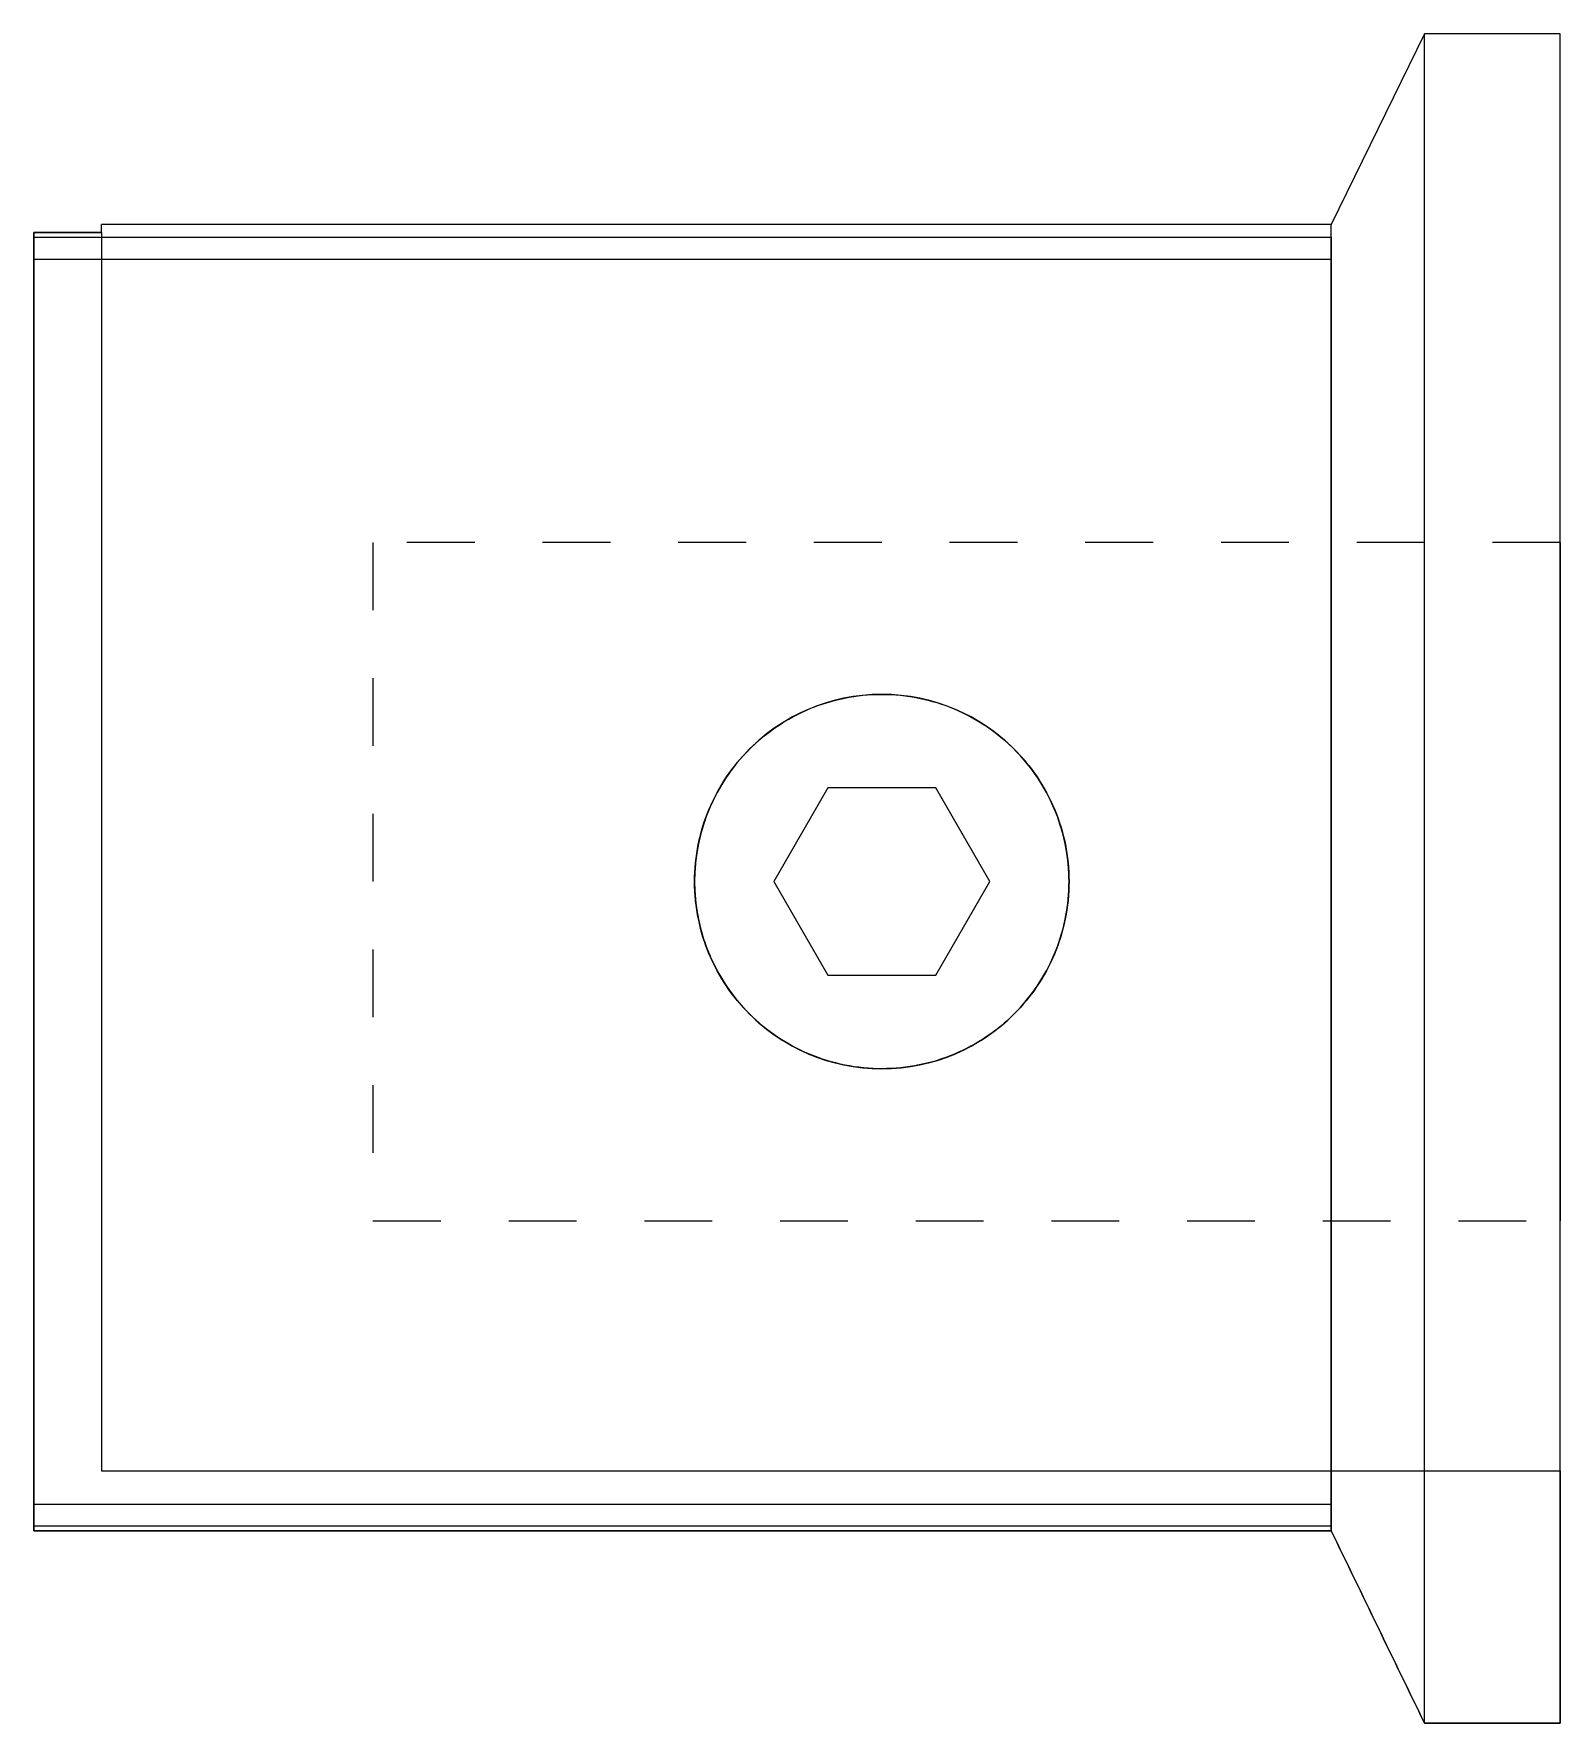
# Model space of a CAD drawing. Header units: inches. Extents: x -0.5 to 1.75, y -1.24 to 1.25.
import ezdxf

# ---------------------------------------------------------------- set-up
doc = ezdxf.new("R2010")
doc.units = ezdxf.units.IN
doc.header["$MEASUREMENT"] = 0
doc.linetypes.add('SLD-Dashed', pattern=[0.075, 0.05, -0.025])
doc.linetypes.add('SLD-Solid', pattern=[0])

msp = doc.modelspace()

# ---------------------------------------------------------------- linework, layer by layer
at = {"linetype": 'SLD-Solid', "lineweight": 0}
for p, q in [((1.55, 1.25), (1.4125, 0.9687)), ((1.75, 1.25), (1.55, 1.25)), ((1.55, -1.241), (1.55, 1.25)), ((1.75, -1.241), (1.75, 1.25)), ((-0.5, -0.9571), (-0.5, 0.9571)), ((-0.5, 0.9571), (-0.5, 0.9501)), ((-0.5, 0.9571), (-0.5, -0.9571)), ((-0.5, 0.9501), (-0.5, 0.9571)), ((-0.4, 0.9571), (-0.5, 0.9571)), ((-0.5, 0.9571), (-0.4, 0.9571)), ((-0.5, 0.9501), (-0.5, 0.9179)), ((-0.5, 0.9179), (-0.5, 0.9501)), ((-0.5, 0.9501), (1.4125, 0.9501)), ((-0.5, 0.9501), (1.4125, 0.9501)), ((1.4125, 0.9687), (-0.4, 0.9687)), ((-0.4, 0.9571), (-0.4, 0.9687)), ((-0.4, 0.9571), (-0.4, -0.8688)), ((-0.4, 0.9571), (-0.4, -0.8688)), ((1.4125, 0.9501), (1.4125, 0.9687)), ((1.4125, 0.8055), (1.4125, 0.9501)), ((1.4125, 0.9501), (1.4125, 0.8055)), ((1.4125, 0.9501), (1.4125, 0.9179)), ((1.4125, 0.9179), (1.4125, 0.9501)), ((-0.5, 0.9179), (-0.5, 0.7827)), ((-0.5, 0.7827), (-0.5, 0.9179)), ((-0.5, 0.9179), (1.4125, 0.9179)), ((-0.5, 0.9179), (1.4125, 0.9179)), ((1.4125, 0.9179), (1.4125, 0.7827)), ((1.4125, 0.7827), (1.4125, 0.9179)), ((-0.5, 0.7827), (-0.5, 0.8055)), ((-0.5, 0.8055), (-0.5, 0.5382)), ((-0.5, 0.8055), (-0.5, 0.7827)), ((-0.5, 0.5382), (-0.5, 0.8055)), ((1.4125, 0.5382), (1.4125, 0.8055)), ((1.4125, 0.8055), (1.4125, 0.5382)), ((1.4125, 0.7827), (1.4125, 0.8055)), ((1.4125, 0.8055), (1.4125, 0.7827)), ((-0.5, 0.5382), (-0.5, 0.5154)), ((-0.5, 0.5154), (-0.5, 0.5382)), ((1.4125, 0.189), (1.4125, 0.5382)), ((1.4125, 0.5382), (1.4125, 0.189)), ((1.4125, 0.5382), (1.4125, 0.5154)), ((1.4125, 0.5154), (1.4125, 0.5382)), ((-0.5, 0.5154), (-0.5, 0.189)), ((-0.5, 0.189), (-0.5, 0.5154)), ((1.4125, 0.5154), (1.4125, 0.189)), ((1.4125, 0.189), (1.4125, 0.5154)), ((1.75, 0.5), (1.75, -0.5)), ((-0.5, 0.189), (-0.5, -0.189)), ((-0.5, -0.189), (-0.5, 0.189)), ((1.4125, -0.189), (1.4125, 0.189)), ((1.4125, 0.189), (1.4125, -0.189)), ((0.6703, 0.138), (0.5907, 0)), ((0.6703, 0.138), (0.5907, 0)), ((0.8297, 0.138), (0.6703, 0.138)), ((0.8297, 0.138), (0.6703, 0.138)), ((0.9093, 0), (0.8297, 0.138)), ((0.9093, 0), (0.8297, 0.138)), ((0.5907, 0), (0.6703, -0.138)), ((0.5907, 0), (0.6703, -0.138)), ((0.8297, -0.138), (0.9093, 0)), ((0.8297, -0.138), (0.9093, 0)), ((0.6703, -0.138), (0.8297, -0.138)), ((0.6703, -0.138), (0.8297, -0.138)), ((-0.5, -0.189), (-0.5, -0.5154)), ((-0.5, -0.5154), (-0.5, -0.189)), ((1.4125, -0.5382), (1.4125, -0.189)), ((1.4125, -0.189), (1.4125, -0.5382)), ((1.4125, -0.189), (1.4125, -0.5154)), ((1.4125, -0.5154), (1.4125, -0.189)), ((-0.5, -0.5154), (-0.5, -0.5382)), ((-0.5, -0.5382), (-0.5, -0.5154)), ((1.4125, -0.5382), (1.4125, -0.5154)), ((1.4125, -0.5154), (1.4125, -0.5382)), ((-0.5, -0.5382), (-0.5, -0.8055)), ((-0.5, -0.8055), (-0.5, -0.5382)), ((1.4125, -0.8055), (1.4125, -0.5382)), ((1.4125, -0.5382), (1.4125, -0.8055)), ((-0.5, -0.7827), (-0.5, -0.9179)), ((-0.5, -0.8055), (-0.5, -0.7827)), ((-0.5, -0.7827), (-0.5, -0.8055)), ((-0.5, -0.9179), (-0.5, -0.7827)), ((1.4125, -0.9179), (1.4125, -0.7827)), ((1.4125, -0.7827), (1.4125, -0.8055)), ((1.4125, -0.8055), (1.4125, -0.7827)), ((1.4125, -0.7827), (1.4125, -0.9179)), ((1.4125, -0.9501), (1.4125, -0.8055)), ((1.4125, -0.8055), (1.4125, -0.9501)), ((-0.4, -0.8688), (1.75, -0.8688)), ((-0.4, -0.8688), (1.75, -0.8688)), ((1.75, -1.241), (1.75, -0.8688)), ((1.75, -0.8688), (1.75, -1.241)), ((-0.5, -0.9179), (-0.5, -0.9501)), ((-0.5, -0.9501), (-0.5, -0.9179)), ((-0.5, -0.9179), (1.4125, -0.9179)), ((-0.5, -0.9179), (1.4125, -0.9179)), ((1.4125, -0.9501), (1.4125, -0.9179)), ((1.4125, -0.9179), (1.4125, -0.9501)), ((-0.5, -0.9501), (-0.5, -0.9571)), ((-0.5, -0.9571), (-0.5, -0.9501)), ((-0.5, -0.9501), (1.4125, -0.9501)), ((-0.5, -0.9501), (1.4125, -0.9501)), ((1.4125, -0.9571), (-0.5, -0.9571)), ((-0.5, -0.9571), (1.4125, -0.9571)), ((1.4125, -0.9501), (1.4125, -0.9571)), ((1.4125, -0.9571), (1.4125, -0.9501)), ((1.75, -1.241), (1.55, -1.241)), ((1.55, -1.241), (1.75, -1.241))]:
    msp.add_line(p, q, dxfattribs=at)
at = {"linetype": 'SLD-Dashed', "lineweight": 0}
for p, q in [((1.75, 0.5), (0, 0.5)), ((0, 0.5), (0, -0.5)), ((0, -0.5), (1.75, -0.5))]:
    msp.add_line(p, q, dxfattribs=at)
at = {"linetype": 'SLD-Solid', "lineweight": 0, "flags": 128}
for points in [[(-0.5, 0.189), (-0.5, 0.189)], [(-0.5, 0.189), (-0.5, 0.189)], [(0.5489, 0.189), (0.5489, 0.189)], [(0.9511, 0.189), (0.9511, 0.189)], [(1.4125, 0.189), (1.4125, 0.189)], [(1.4125, 0.189), (1.4125, 0.189)], [(0.6703, 0.138), (0.6703, 0.138)], [(0.8297, 0.138), (0.8297, 0.138)], [(0.5907, 0), (0.5907, 0)], [(0.9093, 0), (0.9093, 0)], [(0.6703, -0.138), (0.6703, -0.138)], [(0.8297, -0.138), (0.8297, -0.138)], [(-0.5, -0.189), (-0.5, -0.189)], [(-0.5, -0.189), (-0.5, -0.189)], [(0.5489, -0.189), (0.5489, -0.189)], [(0.9511, -0.189), (0.9511, -0.189)], [(1.4125, -0.189), (1.4125, -0.189)], [(1.4125, -0.189), (1.4125, -0.189)], [(-0.4, -0.8688), (-0.4, -0.8688)], [(1.75, -0.8688), (1.75, -0.8688)]]:
    msp.add_lwpolyline(points, dxfattribs=at)
at = {"linetype": 'SLD-Solid', "lineweight": 0}
for start, end in [(0, 180), (0, 180), (43.2167, 136.7833), (180, 0), (180, 0), (223.2167, 316.7833)]:
    msp.add_arc((0.75, 0), 0.276, start, end, dxfattribs=at)
for points, knots in [([(0.474, 0), (0.474, 0.0187), (0.4759, 0.0369), (0.4831, 0.0728), (0.4886, 0.0905), (0.5097, 0.1405), (0.5302, 0.1706), (0.5801, 0.2204), (0.61, 0.2406), (0.6596, 0.2614), (0.6772, 0.2669), (0.713, 0.2741), (0.7312, 0.276), (0.7681, 0.276), (0.7868, 0.2741), (0.8226, 0.2669), (0.8402, 0.2615), (0.8902, 0.2405), (0.9201, 0.2202), (0.97, 0.1704), (0.9905, 0.1402), (1.0114, 0.0905), (1.0169, 0.0727), (1.0242, 0.0367), (1.026, 0.0185), (1.026, 0)], [0, 0, 0, 0, 0.0625, 0.0625, 0.125, 0.125, 0.25, 0.25, 0.375, 0.375, 0.4375, 0.4375, 0.5, 0.5, 0.5625, 0.5625, 0.625, 0.625, 0.75, 0.75, 0.875, 0.875, 0.9375, 0.9375, 1, 1, 1, 1]), ([(0.5489, 0.189), (0.5369, 0.1763), (0.5264, 0.1627), (0.5079, 0.1337), (0.4999, 0.1181), (0.4871, 0.0857), (0.4822, 0.0691), (0.4757, 0.0351), (0.474, 0.0174), (0.474, 0)], [0, 0, 0, 0, 0.25, 0.25, 0.5, 0.5, 0.75, 0.75, 1, 1, 1, 1]), ([(1.026, 0), (1.026, 0.0174), (1.0244, 0.0346), (1.0178, 0.0688), (1.0129, 0.0857), (0.9938, 0.1339), (0.975, 0.1636), (0.9511, 0.189)], [0, 0, 0, 0, 0.25, 0.25, 0.5, 0.5, 1, 1, 1, 1]), ([(1.026, 0), (1.026, -0.0184), (1.0241, -0.0371), (1.0168, -0.0729), (1.0114, -0.0904), (0.9973, -0.124), (0.9887, -0.1397), (0.9688, -0.1692), (0.9573, -0.1831), (0.9199, -0.2204), (0.8899, -0.2406), (0.8241, -0.2683), (0.7872, -0.2759), (0.7321, -0.276), (0.7134, -0.2742), (0.6775, -0.2669), (0.6602, -0.2616), (0.6267, -0.2476), (0.611, -0.2391), (0.5815, -0.2193), (0.5676, -0.2079), (0.5426, -0.183), (0.5314, -0.1694), (0.5114, -0.1398), (0.5027, -0.1239), (0.4817, -0.0742), (0.474, -0.0372), (0.474, 0)], [0, 0, 0, 0, 0.0625, 0.0625, 0.125, 0.125, 0.1875, 0.1875, 0.25, 0.25, 0.375, 0.375, 0.5, 0.5, 0.5625, 0.5625, 0.625, 0.625, 0.6875, 0.6875, 0.75, 0.75, 0.8125, 0.8125, 0.875, 0.875, 1, 1, 1, 1]), ([(0.474, 0), (0.474, -0.0174), (0.4756, -0.0346), (0.4822, -0.0688), (0.4871, -0.0857), (0.5062, -0.1339), (0.525, -0.1636), (0.5489, -0.189)], [0, 0, 0, 0, 0.25, 0.25, 0.5, 0.5, 1, 1, 1, 1]), ([(0.9511, -0.189), (0.9631, -0.1763), (0.9736, -0.1627), (0.9921, -0.1337), (1.0001, -0.1181), (1.0129, -0.0857), (1.0178, -0.0691), (1.0243, -0.0351), (1.026, -0.0174), (1.026, 0)], [0, 0, 0, 0, 0.25, 0.25, 0.5, 0.5, 0.75, 0.75, 1, 1, 1, 1])]:
    msp.add_open_spline(points, degree=3, knots=knots, dxfattribs=at)
for points in [[(1.55, -1.241), (1.5041, -1.1464), (1.4582, -1.0517), (1.4125, -0.9571)], [(1.4125, -0.9571), (1.4582, -1.0517), (1.5041, -1.1464), (1.55, -1.241)]]:
    msp.add_open_spline(points, degree=3, dxfattribs=at)

doc.saveas('drawing.dxf')
